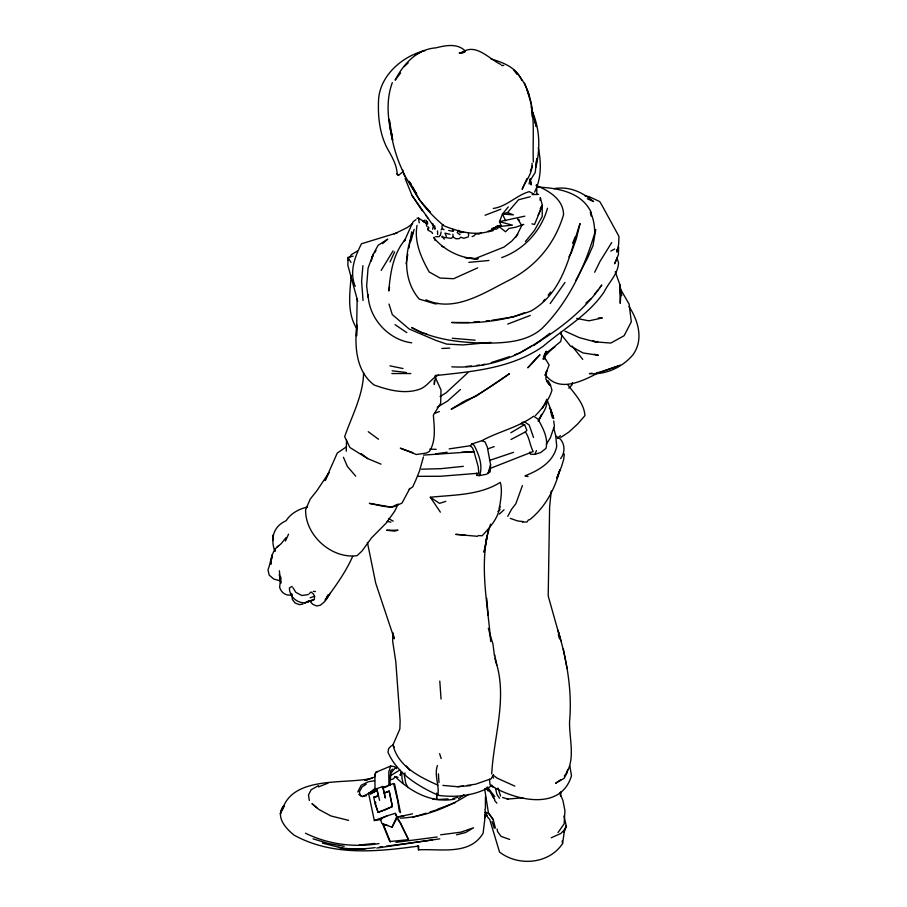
<?xml version="1.0" encoding="UTF-8"?>
<svg xmlns="http://www.w3.org/2000/svg" width="907" height="907" viewBox="0 0 907 907"><rect width="100%" height="100%" fill="white"/><g stroke="black" fill="none" stroke-linecap="round" stroke-linejoin="round"><path stroke-width="1.36" d="M434.328 380.623L434.272 384.5L436.018 375.26M411.733 342.812C388.366 339.91 368.718 318.119 368.117 294.639M387.538 825.449L382.697 824.066L389.761 841.56L408.513 839.644L400.565 823.137L397.946 819.724M546.547 399.681C548.066 408.15 541.388 414.25 538.293 421.347M357.143 298.947L356.53 335.93L356.905 326.214M396.45 768.671L394.681 766.653L390.713 766.064L375.815 772.311L374.931 776.369L375.01 791.04M346.27 451.164L346.531 440.314M436.743 794.305L436.618 799.657L436.709 793.047M280.682 578.076L280.773 583.269L279.356 570.73M618.642 246.965L618.381 254.81L614.572 263.767L616.93 258.676M485.438 796.72L485.415 808.591M485.256 815.461L484.599 817.887L485.687 811.844L483.125 833.159C469.939 855.743 440.269 848.555 418.546 849.848L418.717 846.05C377.063 851.775 332.472 856.344 294.083 835.132C285.954 828.624 275.388 817.15 283.165 806.391L280.376 813.738L283.165 806.391M390.429 779.147L390.758 773.41L395.089 768.104L397.3 767.458M356.814 324.547C354.546 345.669 355.669 371.054 374.149 385.01C388.355 390.055 403.887 394.262 418.762 389.545C427.14 387.04 430.995 378.65 438.444 375.022M417.027 225.39C414.011 242.056 421.245 257.769 429.158 271.953L440.065 278.041L453.591 278.721L477.672 267.848M363.605 372.766C363.185 395.35 351.916 415.757 344.649 436.698L349.932 447.514L367.63 458.579L381.019 464.157M560.481 795.995L560.628 793.194M449.146 448.897L470.45 445.722L471.651 444.045L481.855 440.689L485.018 441.936L487.308 447.072L490.596 464.758L490.143 471.821L486.742 474.191L479.542 475.608L476.708 475.427L476.651 473.171M375.147 773.422L374.931 776.369M280.762 576.92L279.639 587.237C281.057 592.702 286.431 596.387 292.043 594.765M437.866 794.986C439.578 785.043 433.931 775.338 437.423 765.542M362.891 265.672L361.61 281.385L363.038 300.523M375.645 801.969L375.475 804.09L378.094 812.298L382.788 810.824M536.831 194.506L536.729 184.699M291.612 593.461L292.394 599.538L295.126 603.042L299.355 604.629L302.995 604.062M309.14 593.847L310.976 591.988L313.346 593.881L314.582 596.228L314.298 599.402L304.865 602.815C296.566 603.087 289.356 596.194 289.39 587.917L292.088 586.353M390.373 785.281L389.885 780.088L390.758 770.678L392.584 769.136M540.073 200.186L540.323 197.533L542.409 205.504L534.529 224.46L531.887 223.859M560.821 793.342L560.991 791.641M551.241 490.948L549.619 507.024L548.213 596.035L560.832 640.807L557.975 630.172M404.091 815.858L397.119 817.094L395.293 813.33L387.38 815.733L380.747 818.817L380.634 819.86L381.926 823.454L392.039 827.263L397.447 817.309L408.513 839.644M491.719 773.943C493.737 735.577 508.521 695.964 494.734 658.312M564.313 453.999L563.701 459.396L561.524 466.595L556.728 478.363L559.834 469.894M486.9 537.5C480.347 572.158 488.068 606.828 490.687 641.453M438.07 303.46L435.36 303.902L419.238 299.106C403.309 280.648 403.91 254.096 413.059 232.623M274.9 551.49L275.24 548.769M351.247 275.411C349.83 292.961 346.712 313.323 356.939 328.776M485.404 814.52L489.723 819.452L499.542 852.058C518.441 866.718 549.109 864.088 562.578 843.555L564.279 831.776L566.251 825.812L563.95 815.983M409.692 243.96L411.71 231.818M595.752 229.505L592.974 245.729L587.657 257.803L575.605 280.819M440.519 235.094L441.085 231.965M406.098 263.801L407.787 254.55M408.989 247.951L409.465 245.309M487.24 535.606L484.032 552.318L488.476 529.745M389.557 286.986L388.774 291C390.35 272.882 393.094 253.563 405.452 239.312L404.273 241.296L413.014 221.841L415.984 219.653M567.623 769.442L566.886 773.127L564.041 778.376L555.606 783.251L560.73 779.737M371.178 261.205L372.936 254.765L378.106 245.309L387.743 239.142L382.505 243.677M432.639 229.233L433.206 226.546M372.04 258.631L372.936 254.765L368.061 268.2L366.643 286.079L368.072 297.371M404.998 772.877L404.375 775.553L405.792 783.308L408.014 787.593M522.149 224.732L516.038 237.078M572.408 382.641L571.807 385.203L568.802 388.117M529.03 183.974L530.334 178.554L531.162 184.949L530.107 179.393M327.654 595.582L326.905 598.597L324.57 601.749L320.33 605.241L316.566 605.978L312.575 604.175L309.843 601.103M485.528 541.4L486.254 538.667M392.3 82.628C385.464 101.323 388.003 121.323 392.686 140.177L389.273 119.327C391.597 146.14 400.078 172.421 416.608 193.928L412.64 186.955M531.99 163.294C532.999 172.988 525.629 180.81 522.137 189.314L527.024 178.486M410.894 241.194L414.136 229.335M486.606 537.307L490.585 524.144M423.433 456.981L419.488 471.016L415.667 480.449L412.674 486.98L409.204 489.224M490.596 464.758L488.045 473.454L489.542 469.871M561.025 332.041L561.75 336.191L560.741 341.508L544.529 354.682L543.157 359.251L546.184 351.179L544.529 354.682L545.05 359.58M472.094 236.58L473.942 235.922L475.994 233.553M357.789 791.856L361.19 785.292L368.31 781.766L374.523 780.734M559.868 469.973C554.937 488.896 545.107 507.557 529.529 519.836M390.713 766.064L388.786 771.925L388.922 785.666M401.313 771.744L400.146 775.292L401.132 772.809M494.859 227.906L492.989 230.718L488.578 231.693M522.409 485.608L515.845 503.748L511.537 509.303L507.761 516.344M547.488 208.247C541.139 231.002 523.963 249.584 501.707 257.611M274.787 550.968C270.241 538.418 273.404 526.275 286.17 520.709C290.807 513.249 299.185 508.929 307.518 507.024M530.346 171.174L532.296 166.004M479.542 475.608C483.261 465.642 478.669 454.044 473.976 445.042L471.651 444.045M437.888 785.167C419.34 776.755 398.048 766.596 392.969 744.851L399.851 729.058L400.134 720.997L395.803 661.668L392.663 641.238L392.822 632.519L394.262 638.766L375.725 583.178L367.414 542.431M534.586 192.137C541.456 178.407 541.4 162.534 538.27 147.773M328.334 594.969L326.905 598.597L330.216 593.246M508.305 206.921L502.489 214.018L499.496 221.637L501.514 226.262L512.444 225.163L499.496 221.637L524.858 216.161M563.769 831.991L566.251 825.812L565.356 828.601L561.002 833.386L551.218 837.796M572.544 243.269L575.231 236.829M529.926 451.969L530.538 454.237L534.881 454.373L536.468 450.575M540.742 207.465L542.409 205.504L538.134 215.265M285.422 541.094L288.539 534.2M390.01 261.93L394.636 251.908M352.642 556.433C345.646 572.328 335.386 586.364 325.114 600.219L328.187 594.833M398.196 503.963L394.692 511.197L386.348 522.931L371.564 537.828L361.916 551.127L357.052 555.662C331.679 559.097 305.228 535.425 305.602 509.836L310.273 499.009L316.826 490.8L328.992 472.615L325.091 480.54L337.279 453.035L346.474 446.811M493.578 775.428L493.442 774.68L491.299 778.705L475.529 784.215L467.332 785.371M284.424 805.722L282.043 810.597C291.941 775.054 344.785 784.748 372.017 778.24M594.652 272.27L599.969 261.477L611.737 242.532M539.314 418.887L541.638 414.284M535.402 415.565C542.431 408.377 549.052 399.964 551.955 390.214L550.436 384.715L548.123 380.77M542.284 408.456L546.604 400.055M560.662 458.591C565.016 452.831 565.186 444.702 560.379 439.135L555.753 435.904L553.667 427.741M409.873 488.397L401.982 503.09L394.738 506.401L391.529 507.16L383.525 506.355L369.353 503.351L391.529 507.16L397.085 504.496M530.89 179.427L535.232 172.409L536.797 158.487L535.901 167.081C540.436 148.306 539.971 129.021 532.08 111.051L536.286 126.595L531.173 106.754M568.904 256.919L571.591 252.157L576.387 238.609L580.038 223.553C569.108 255.672 563.338 292.371 531.048 310.988C505.902 320.636 478.533 323.935 451.72 322.495L469.338 322.529M538.259 420.939L540.697 416.619M392.039 827.263L396.699 816.765L395.293 813.33M371.995 257.339L373.321 255.048M374.636 252.77L375.963 250.491M350.023 256.84L351.315 254.686L357.301 251.08M381.155 270.433L393.06 250.865M435.7 236.67L439.147 236.727L439.918 235.469M546.275 444.226L550.356 437.82L554.404 426.052L553.701 420.927M448.693 230.446L452.808 231.319L454.067 229.403M398.003 777.344L395.089 776.539L393.649 778.716L389.885 780.088M528.498 519.802L526.978 522.024L522.273 522.024M550.175 303.596L564.993 282.428M540.13 208.735L542.409 205.504M286.124 537.511L281.125 543.735L277.327 546.898M400.599 72.991L395.135 80.167C403.434 63.955 416.948 49.137 436.063 47.833C445.711 45.339 457.82 43.026 465.438 51.223M557.998 832.581L564.131 823.885L564.925 810.699L562.93 800.484L559.812 792.956M594.391 294.412L597.69 290.229M599.346 288.131L601.829 284.991C581.557 314.536 550.708 335.737 519.779 352.936C498.703 363.299 475.257 368.219 451.777 366.813M543.282 301.339L544.914 299.265M548.179 295.126L550.64 292.02M525.391 241.579L534.45 230.469L542.25 216.388L542.182 206.887M443.206 224.494L441.947 226.013L442.299 228.621L444.033 229.698M564.313 776.086C576.399 760.905 569.063 739.25 569.573 721.484C572.26 691.361 567.068 660.84 558.451 631.998M517.806 234.233L511.752 241.16L503.907 247.123L474.905 258.676L467.275 258.121L477.796 258.801M505.607 220.809L502.489 214.018L507.557 212.567L518.543 199.744L530.289 196.74M441.108 229.89L442.299 228.621M544.234 356.973L550.889 349.898M511.038 439.487L525.346 431.936L526.876 430.326L524.563 424.601L520.947 423.682M391.439 745.656L388.638 748.604L387.992 752.243C397.209 773.592 418.172 786.29 438.557 795.394C456.21 797.707 475.585 795.711 490.982 786.176L493.465 786.947M404.341 66.551L408.161 62.821M467.91 372.618L445.972 392.946L440.065 396.495M499.383 514.088L504.02 509.779M557.431 438.41L560.413 435.655M460.416 389.522L447.639 400.985L437.253 407.209M585.922 303.074L591.092 298.607M468.409 236.852L463.772 238.292L460.824 237.203L459.146 238.632L456.006 238.79L453.16 237.135L452.876 234.244M396.824 173.985L398.479 175.448L402.969 171.661L402.821 170.153M533.792 345.544L549.925 333.254M278.596 545.719C270.989 551.252 271.238 561.841 267.962 569.902L269.232 575.151L273.767 579.063L280.184 580.843M499.598 226.671L496.514 229.154L494.258 229.006M375.01 788.455L368.798 793.353L362.483 796.55L358.821 794.339M497.92 511.355L500.131 509.643M458.488 798.75L463.896 794.611M412.685 223.496L407.13 227.657L394.205 233.938M544.529 354.682L554.88 346.962M306.657 602.237L308.471 600.888M468.715 794.351C448.523 807.275 424.555 817.06 400.327 818.171M399.964 769.952L390.656 775.61M560.753 437.457L569.052 431.936L577.725 423.909L584.947 415.621C584.108 403.23 574.63 394.069 567.669 384.602L567.635 384.579M366.235 784.181L362.074 786.936L359.331 791.924L360.589 795.995M481.379 232.577L479.021 234.051L475.914 233.802M463.738 401.472L451.142 409.25C471.606 398.967 490.891 387.142 509.485 373.673L476.039 396.2L464.883 400.769M376.779 788.682L378.196 795.643L375.441 797.344L373.763 797.185L375.113 804.021L378.094 812.298L392.391 806.527L389.171 791.063L384.319 793.092L385.282 798.013L382.697 786.46L376.779 788.682L379.591 800.371M441.607 236.908L442.684 236.251M510.856 432.752L524.563 424.601M531.729 345.918L519.779 352.936L514.609 354.807M535.311 343.821L541.286 340.306M453.16 237.135L451.028 238.348L442.491 237.146L444.362 239.153M318.493 785.598L311.135 789.77L308.482 795.008L309.332 800.518M423.524 50.543L415.066 54.919M422.617 221.41L425.1 220.072M377.493 790.144L370.317 794.01L377.471 790.156M610.808 251.058L614.674 249.006M383.967 810.461L392.391 806.527L389.171 791.063L384.319 793.092L382.697 786.46M481.855 440.689C498.68 431.46 518.146 427.492 533.622 416.2L537.942 419.079C542.771 427.753 548.554 438.217 546.014 448.341L540.765 452.491L534.881 454.373M427.832 228.836C426.211 230.729 432.322 231.115 432.616 233.53M312.155 600.536L313.629 599.89L304.865 602.815L313.629 599.89M495.562 226.909L498.068 225.798L505.505 231.773L508.974 228.462L515.539 227.26L523.781 224.38M384.171 787.661L387.731 786.165M318.47 786.891L327.971 783.183M377.289 789.691L368.525 793.092L374.33 820.54L381.541 819.463L380.747 818.817M485.075 215.254L500.743 209.234M507.739 324.082L530.3 315.432M489.871 468.568L533.214 451.527C529.767 445.246 529.597 437.741 525.346 431.936M382.3 787.764L393.581 783.512L394.636 784.317L400.486 812.581L399.261 811.13L397.731 800.7L393.581 783.512M524.654 312.643L512.376 317.246L513.509 316.849M437.696 809.169L455.461 802.502M513.453 452.355L489.451 460.45M374.33 820.54L387.38 815.733M509.428 356.689L491.333 362.539M487.841 448.829L494.213 446.595M310.103 597.804L314.582 596.228M434.408 413.32L439.385 411.597M373.763 797.185L378.196 795.643M493.329 208.451C506.99 206.445 516.344 195.368 529.212 191.638L533.849 194.019M445.825 501.356L439.498 503.362L430.326 497.24C453.908 494.803 479.542 495.392 500.301 482.365C502.727 490.868 500.426 500.097 499.451 508.714L499.644 506.287C498.839 517.818 489.735 527.523 482.15 535.754L478.227 535.595M412.866 817.32L426.143 813.194M430.133 811.946L436.766 809.883M491.809 228.564L500.074 226.183M465.2 51.631L461.844 52.595C475.699 42.584 488.748 58.728 500.732 64.42M374.546 777.072L364.863 780.473L367.21 779.918M397.368 232.782L361.474 243.768C354.773 256.93 349.206 271.737 355.193 286.363M353.072 256.159L348.061 257.441L347.823 265.15L357.743 301.294M488.476 231.557C473.828 235.877 457.729 231.376 443.999 225.843C429.419 213.701 416.653 198.758 409.102 181.207M482.297 364.841L484.871 364.183M456.482 834.825L465.642 832.524L473.545 827.785L460.847 832.173L440.632 834.791M452.933 798.5L457.786 797.276M465.132 51.608L459.214 53.037L463.024 52.889M487.83 231.308L490.483 230.684M362.483 796.55L366.541 795.666M588.994 320.817L602.327 317.949L598.371 318.006M397.119 817.094L412.504 813.851M463.658 232.067L460.291 232.714L458.386 230.344L457.253 232.634L459.974 234.754M512.16 317.076L491.809 320.307M475.778 258.983L478.068 258.642M308.176 594.55L301.804 595.514L295.773 592.282L292.882 587.577M439.816 838.839L376.779 848.056M476.708 475.427L480.393 474.883M435.632 453.885L447.06 452.242M432.503 839.927L386.291 846.22M442.888 785.405L457.752 786.732L463.228 785.961M395.951 842.331L437.219 836.991M338.504 847.342C350.465 849.95 363.061 849.19 375.135 847.626M379.319 847.093L382.108 846.753M597.747 341.52L595.094 341.848L579.494 337.699L564.925 331.123M592.135 373.253L589.357 373.593C605.604 375.079 622.44 367.21 632.769 355.011C643.902 339.989 638.369 320.806 629.005 306.521M596.296 372.754L599.073 372.414C583.496 380.543 560.016 393.026 546.025 375.657M425.1 50.611C402.742 55.86 380.248 75.145 378.593 99.328C377.765 115.699 379.398 132.637 386.813 147.501C391.359 155.789 396.699 164.235 397.175 173.906L398.479 175.448M522.908 797.763L507.172 799.135M463.318 466.334L440.791 468.692L421.472 469.191M465.96 366.53L471.413 365.963M476.855 365.408L479.576 365.124M359.183 845.052L374.75 843.442M435.111 375.611C472.275 371.598 511.605 368.469 543.157 346.293C563.837 328.549 588.654 314.888 604.153 291.861C608.858 282.213 618.109 274.027 618.529 262.769L616.919 257.894M473.545 322.11L479.168 321.554M486.197 320.863L489.009 320.579M468.874 262.372L488.952 260.479M490.868 342.404L462.853 344.943L446.607 344.082L435.848 340.374L409.17 329.014L392.3 314.593L389.012 304.083M457.752 786.732L470.676 785.587M378.99 843.578C354.138 847.807 328.153 844.349 305.478 833.216M437.888 799.555L448.001 798.908M375.815 772.311L377.017 772.242M461.731 452.253L473.987 451.652L478.182 466.595L478.862 473.227L440.292 476.277L418.24 476.334M423.558 455.099L473.987 451.652L472.604 448.149L470.45 445.722M441.834 348.458L449.702 348.118M454.792 799.112C431.97 803.511 410.882 792.072 395.089 776.539M532.16 194.62L538.611 194.359M521.956 422.379L525.13 422.254L529.212 425.077L533.497 437.457M417.005 218.179L418.467 218.145L426.88 223.383M501.458 65.463L503.804 65.429M391.847 373.559L410.792 373.537M365.374 848.85L343.798 848.555L322.461 843.102M554.03 188.633C569.358 186.026 582.339 192.171 593.575 201.558L587.317 198.803M429.759 449.146L436.188 449.35M477.57 536.32L455.768 534.37L465.087 534.994M313.232 591.387L315.443 591.534M502.489 214.018L513.373 214.868L507.557 212.567M452.242 338.254L475.132 340.182M538.259 187.114C558.553 188.1 581.931 192.227 591.421 212.828M433.773 237.759C443.58 249.618 459.305 257.939 474.905 258.676M522.942 521.559L517.557 520.935L510.301 518.362M392.107 370.804L406.347 372.505M432.82 799.203L435.349 799.498M423.83 333.3L426.573 333.742M344.184 846.322L328.119 843.442L313.017 838.816M584.936 195.844L589.074 196.626L599.708 201.569L601.681 204.812L618.959 236.421L618.642 244.471L616.862 252.089L616.533 249.856M387.096 521.378L390.996 522.126M576.716 318.402L588.201 320.715M389.976 365.861L403.037 368.537M528.067 476.594L524.972 475.858C538.735 470.438 553.519 462.071 556.728 446.323L555.753 435.904M594.232 354.286L598.314 355.272L582.986 352.936L570.424 346.043L560.889 334.161M348.639 820.382L330.998 815.983L319.037 809.577L311.963 803.636L316.668 807.695M464.713 257.497L467.252 258.166M535.958 185.345C548.61 190.64 563.417 199.098 563.542 214.744C554.687 244.436 535.3 267.361 507.455 281.045C483.136 293.449 453.806 312.813 425.939 299.763M502.557 797.468L508.056 799.101M450.008 234.335L444.974 233.133L446.391 236.387M427.503 223.088L423.796 221.875L426.97 223.734M509.677 839.428L501.118 836.413L497.58 831.606L497.093 828.953M412.855 452.661L400.304 448.171L416.347 454.52L426.347 453.035L429.499 451.335C436.188 440.496 434.249 427.242 433.376 415.157L440.666 403.23L441.006 389.976L434.975 376.643M593.076 340.703L596.817 342.064L595.094 341.848L610.796 343.061L624.129 335.692L631.317 321.826L629.141 304.174L619.821 287.95M441.788 246.319L444.441 247.384M491.016 58.966C503.34 62.458 516.616 67.651 521.842 80.576M499.632 225.458L501.514 226.262M514.791 786.108L497.104 778.127L494.462 776.109M422.469 333.073L411.619 327.529C434.498 340.17 461.686 342.789 487.433 343.175C506.48 342.903 527.33 341.678 542.227 328.266C568.224 302.235 584.403 268.2 594.686 233.235C594.686 225.877 593.563 218.678 590.378 211.977L591.126 216.025M388.468 518.521L393.196 521.162M519.507 220.254L517.682 219.04L521.548 225.129M395.055 324.649L406.801 332.654M368.253 431.687L378.48 439.249M361.247 453.625L367.63 458.579M490.959 785.564C514.416 799.997 560.605 811.98 571.501 775.723L569.823 765.893M491.424 784.963L492.784 786.29M487.286 786.913L494.734 796.55M424.283 205.912L430.088 211.943L419.737 200.311L410.225 183.135M428.025 226.807L429.022 227.918L428.002 228.213L428.478 229.188M582.748 359.399L572 345.998M355.725 476.175L347.415 466.493L343.436 457.253M494.632 800.473L496.866 803.183M486.64 788.24L488.385 790.405M406.347 766.018L409.624 770.202M546.558 381.053L549.801 385.294L545.81 379.047L546.717 370.77L545.073 375.385L549.132 364.965L544.96 358.084M405.112 178.452L412.005 195.436L433.773 226.319L432.65 223.802M484.939 812.457L487.308 815.676M495.381 828.023L493.159 819.463L488.442 813.012L484.644 788.75M516.956 74.306L514.031 70.293C538.973 93.58 531.956 131.526 533.35 162.024M427.412 217.476L427.855 218.077M549.336 408.048L550.844 410.179L553.361 418.354M493.159 819.463L488.442 813.012L486.503 813.182L485.415 812.366L484.939 809.305M486.107 788.07L488.193 791.142M412.005 195.436L422.277 210.832M430.326 497.24L440.371 512.16M499.519 798.285L496.923 794.419L495.562 788.568M490.982 786.176L490.052 784.77L489.485 779.26M492.467 796.051L494.78 799.532M550.696 412.243L553.009 415.791M487.819 788.296L494.326 798.829M492.512 776.199L493.601 778.013M425.882 215.22L426.528 216.32M351.02 262.497L348.061 257.441L348.095 260.06M409.998 182.318L411.325 184.631M546.853 399.273L551.479 411.245M392.969 744.851L394.216 747.187M427.616 222.737L427.027 221.535L426.335 224.403L426.846 226.399M432.48 223.485L435.02 229.244L434.77 226.047M383.763 825.483L390.361 841.9M500.573 796.074L498.056 788.07M620.762 293.244L621.692 295.671L619.821 284.56L615.252 271.692M524.541 83.183L528.951 94.645M552.159 413.739L550.844 410.179L553.826 418.388M402.969 171.661L404.817 176.65M551.207 414.295L552.476 417.923M492.036 821.459L494.292 828.238M427.707 224.029L426.301 220.435M489.508 633.154L492.966 644.049L494.44 655.761M439.612 753.672L441.165 758.524M390.77 130.767L392.368 135.914M527.182 90.337L531.423 104.702L531.672 108.704M488.34 628.324L490.642 636.793M558.327 634.435L559.358 638.471M434.226 237.203L434.997 240.423M403.184 783.523L401.994 778.501L401.756 771.891M494.769 654.99L496.696 664.99M567.034 668.482L563.338 648.947M279.594 576.399L280.297 580.276L279.231 574.346M417.889 845.823L418.546 849.848M562.159 840.948L562.578 843.555M418.467 218.145L419.227 222.873M488.147 615.422L486.742 598.359M619.821 284.56L620.705 295.988L620.252 303.346L619.946 289.923M468.409 233.031L468.624 235.718M439.782 681.089L441.063 699.059M438.41 773.852L438.977 782.594M531.91 112.706L532.16 116.708M437.503 230.911L437.673 234.539M452.729 229.369L452.808 231.319M272.905 535.153L273.098 540.334M271.522 558.19L270.728 564.392L272.213 554.835L271.522 558.19M536.695 357.902L527.795 367.823L539.994 354.705L536.695 357.902M498.068 225.798L491.356 229.902L498.068 225.798M620.184 365.283L597.214 373.219L620.184 365.283M397.742 530.244L394.556 531.128L386.665 530.232L397.742 530.244"/></g></svg>
